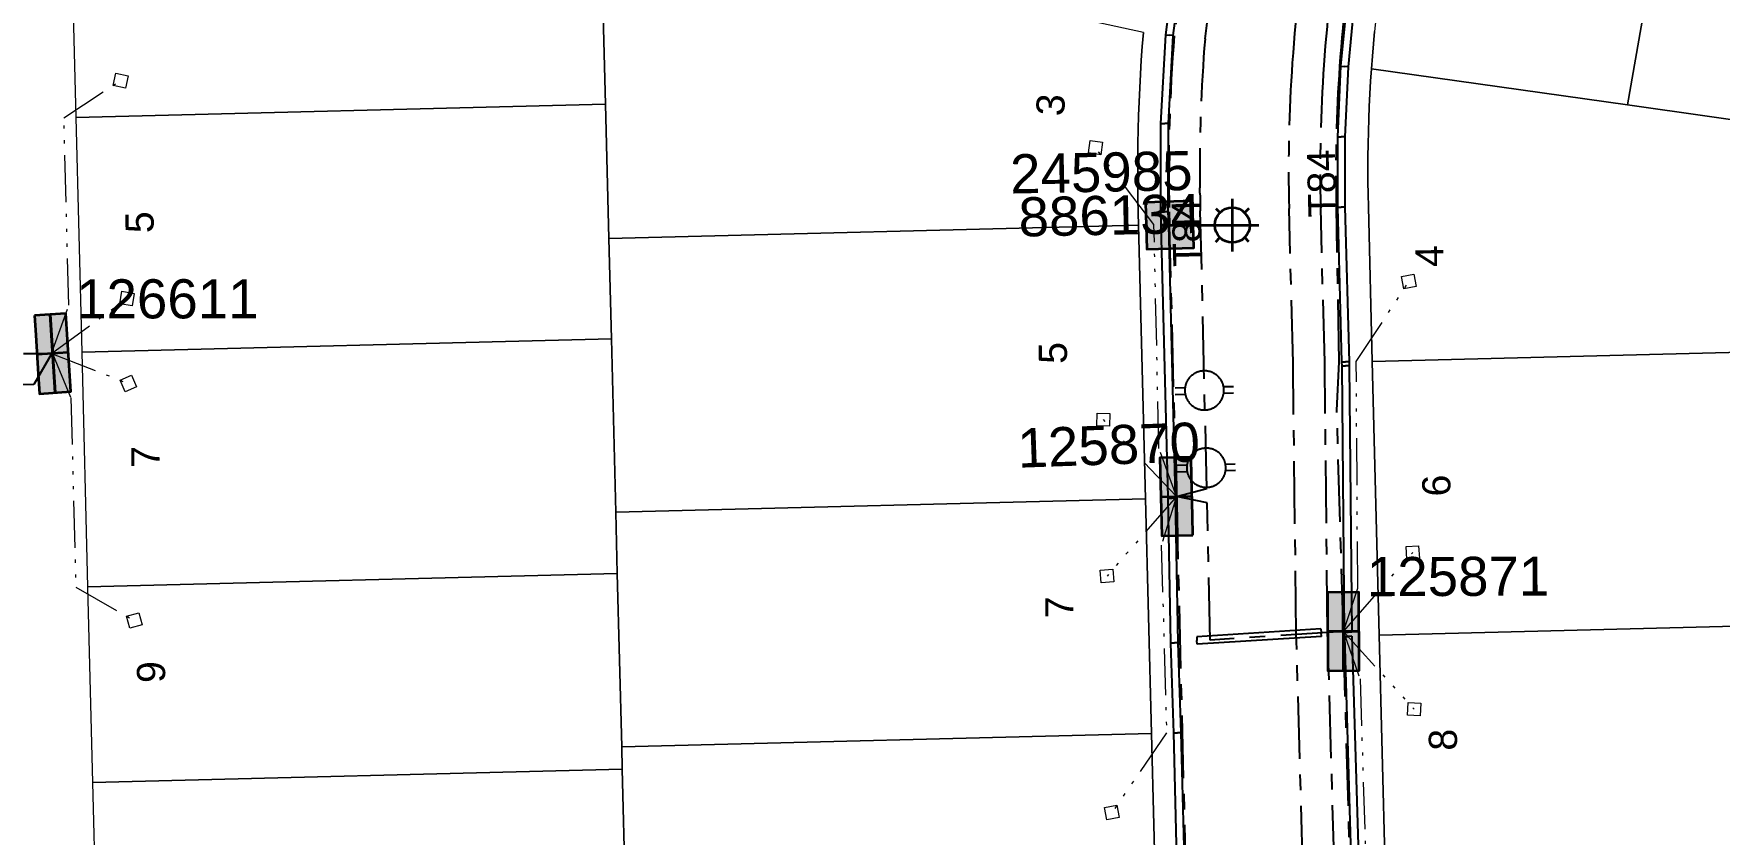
# Model space of a CAD drawing. Header units: metres. Extents: x 293418 to 294566, y 6233478 to 6234177.
# Drawn here: x 293992.7 to 294100.4, y 6233664.9 to 6233716.1 of the extents above; entities that cross this region are included whole.
import ezdxf
from ezdxf.enums import TextEntityAlignment as Align

# ---------------------------------------------------------------- set-up
doc = ezdxf.new("R2010")
doc.units = ezdxf.units.M
doc.linetypes.add('Cable Exist UG', pattern=[7, 4, -1, 1, -1])
doc.linetypes.add('PHANTOMX2', pattern=[6.6, 3, -0.75, 0.2, -0.75, 0.2, -0.75, 0.2, -0.75])
doc.layers.get('0').update_dxf_attribs({"color": 6})
for name, color, linetype, lineweight in [('_User_LV_Exist', 5, 'Continuous', 35), ('Cadastre Land Parcels_SP_EXT', 118, 'Continuous', 15), ('Cadastre Roads_SP_EXT', 218, 'Continuous', 15), ('Mains_HV_EXT', 13, 'Continuous', 25), ('Mains_LV_EXT', 163, 'Continuous', 25), ('Mains_LV_SL_EXT', 135, 'Continuous', 25), ('Services_SP_EXT', 42, 'PHANTOMX2', 20)]:
    doc.layers.add(name, color=color, linetype=linetype, lineweight=lineweight)
for name, color, linetype in [('Duct_SP_EXT', 30, 'Continuous'), ('Equip_LV_EXT', 7, 'Continuous'), ('Equip_SP_SL_EXT', 7, 'Continuous'), ('SupportsUG_SP_LV_EXT', 7, 'Continuous'), ('SupportsUG_SP_LV_SL_EXT', 7, 'Continuous')]:
    doc.layers.add(name, color=color, linetype=linetype)
doc.layers.add('Features_HIDE', color=1, linetype='Continuous', plot=False)
doc.styles.add('COLUMN_LABEL', font='arial.ttf', dxfattribs={"height": 2})
doc.styles.add('iecARIAL', font='arial.ttf', dxfattribs={"height": 2})
doc.styles.add('POLE_LABEL', font='arial.ttf', dxfattribs={"height": 2})
doc.styles.add('SL_LABEL', font='arial.ttf', dxfattribs={"height": 2})
doc.styles.get("Standard").update_dxf_attribs({"font": 'arial.ttf'})

# ---------------------------------------------------------------- blocks, each defined once
blk = doc.blocks.new('SL_LANTERN_EXT')
at = {"flags": 9}
for tag, p in [('LRATECODE', (-7.4, 0)), ('LOUTREACHVOCAB', (-7.2, 0)), ('LOUTREACH', (-7, 0)), ('LANTNUMBER', (-6.6, 0)), ('LNEW', (-6.4, 0)), ('LMASTVOCAB', (-6.2, 0)), ('LMAST', (-6, 0)), ('LLAMPVOCAB', (-5.8, 0)), ('LLAMP', (-5.6, 0)), ('LEXIST', (-5.4, 0)), ('LCHARGE3PERCENT', (-5.2, 0)), ('LCHARGE3', (-5, 0)), ('LCHARGE2PERCENT', (-4.8, 0)), ('LCHARGE2', (-4.6, 0)), ('LCHARGE1PERCENT', (-4.4, 0)), ('LCHARGE1', (-4.2, 0)), ('LCATEGORY', (-4, 0)), ('LBRACKETVOCAB', (-3.8, 0)), ('LBRACKET', (-3.6, 0)), ('LKINGHEIGHT', (-3.4, 0)), ('CREPLACE', (-3.2, 0)), ('CREMOVE', (-3, 0)), ('CNUMBER', (-2.8, 0)), ('CNEW', (-2.6, 0)), ('CEXIST', (-2.4, 0)), ('USAGE', (-2.2, 0)), ('STATE', (-2, 0)), ('OWNED_BY', (-1.8, 0)), ('ORIENTATION', (-1.6, 0)), ('OPERATING_VOLTAGE', (-1.4, 0)), ('NO_PHASES', (-1.2, 0)), ('LANTERN_TYPE', (-1, 0)), ('LANTERN_PURPOSE', (-0.8, 0)), ('CONTROL_TYPE', (-0.6, 0)), ('CONSTRUCTED_VOLTAGE', (-0.4, 0))]:
    blk.add_attdef(tag, text='', height=0.001, rotation=270, dxfattribs=at).set_placement(p, align=Align.MIDDLE_LEFT)
at = {"style": 'SL_LABEL', "flags": 9}
blk.add_attdef('STREET_CODE', text='', height=0.001, rotation=270, dxfattribs=at).set_placement((0, 0), align=Align.MIDDLE_LEFT)
at = {"flags": 1}
blk.add_attdef('Z', (0, 0), '', height=0.001, rotation=270, dxfattribs=at)
at = {"width": 0.9}
blk.add_attdef('LNUMBER', text='', height=1, dxfattribs=at).set_placement((7, -1), align=Align.MIDDLE_LEFT)
at = {"flags": 9}
for tag, p in [('LREMOVE', (0, -7.6)), ('LREPLACE', (0, -7.8)), ('LTYPE', (0, -8)), ('LTYPEVOCAB', (0, -8.2)), ('LEGEND', (0, -8.4)), ('SUBURB', (0, -8.6)), ('STREETNAME', (0, -8.8)), ('LOCATION', (0, -9)), ('NOTES', (0, -9.2)), ('MAINTAINED_BY', (0, -9.86))]:
    blk.add_attdef(tag, text='', height=0.001, dxfattribs=at).set_placement(p, align=Align.MIDDLE_LEFT)
blk.add_attdef('OPERATED_BY', (0, -9.61), '', height=0.001, dxfattribs=at)
at = {"layer": 'Features_HIDE', "width": 0.9}
blk.add_attdef('ASSET_NUM', text='', height=1, dxfattribs=at).set_placement((7, 1), align=Align.MIDDLE_LEFT)
blk.add_wipeout([(5.69, 0), (5.06, -1.06), (4, -1.69), (2.94, -1.06), (2.31, 0), (2.94, 1.06), (4, 1.69), (5.06, 1.06)])
for p, q in [((4, 1.69), (4, 0)), ((0, 0), (4, 0)), ((2.94, 1.06), (3.2, 0.8)), ((5.06, 1.06), (4.8, 0.8)), ((2.94, -1.06), (3.2, -0.8)), ((4, 0), (5.69, 0)), ((4, 0), (4, -1.69)), ((5.06, -1.06), (4.8, -0.8))]:
    blk.add_line(p, q)
blk.add_circle((4, 0), 1.12)
blk = doc.blocks.new('CCP_EXT')
at = {"flags": 9}
for tag, p in [('STATE', (0, -1.8)), ('LEGEND', (0, -1.4)), ('LIFE_SUPPORT', (0, -1.6)), ('NOTES', (0, -2))]:
    blk.add_attdef(tag, text='', height=0.2, dxfattribs=at).set_placement(p, align=Align.MIDDLE_LEFT)
blk.add_wipeout([(0, 0.57), (0.57, 0), (0, -0.57), (-0.57, 0)])
blk.add_lwpolyline([(-0.57, 0), (0, 0.57), (0.57, 0), (0, -0.57), (-0.57, 0)])
at = {"flags": 1}
blk.add_attdef('Z', (0, 0), '', height=0.2, dxfattribs=at)
at = {"flags": 9}
for tag, p in [('CCP_TYPE', (0, 0)), ('CONSTRUCTED_VOLTAGE', (0, -0.2)), ('OPERATING_VOLTAGE', (0, -0.6)), ('ORIENTATION', (0, -0.8)), ('OWNED_BY', (0, -1)), ('NO_PHASES', (0, -0.4)), ('USAGE', (0, -1.2))]:
    blk.add_attdef(tag, text='', height=0.2, dxfattribs=at).set_placement(p, align=Align.MIDDLE_LEFT)
blk = doc.blocks.new('LV_UG_LINKS_OPEN_EXT')
at = {"layer": 'Equip_LV_EXT'}
for tag, height, flags, p in [('NO_PHASES', 0.167, 9, (3.17, -2)), ('OPERATING_VOLTAGE', 0.2, 9, (3, -2.6)), ('ORIENTATION', 0.2, 9, (3, -2.8)), ('STATE', 0.2, 9, (3, -3)), ('SWITCH_TYPE', 0.2, 9, (3, -3.2)), ('OWNED_BY', 0.2, 9, (3, -3.8)), ('OPERATED_BY', 0.2, 9, (3, -4)), ('USAGE', 0.2, 9, (3, -3.4)), ('NOTES', 0.2, 9, (3, -3.6)), ('MAINTAINED_BY', 0.2, 9, (3, -4.2)), ('NUMBER_OF_PHASES', 0.2, 9, (3, -4.4)), ('TYPE', 0.2, 9, (3, -4.6)), ('Z', 0.2, 1, (3, -4.8))]:
    blk.add_attdef(tag, text='', height=height, dxfattribs=dict(at, flags=flags)).set_placement(p, align=Align.MIDDLE_LEFT)
blk.add_wipeout([(4, 1.25), (3.97, 1.25), (3.94, 1.25), (3.91, 1.25), (3.88, 1.24), (3.85, 1.24), (3.82, 1.24), (3.79, 1.23), (3.76, 1.23), (3.73, 1.22), (3.7, 1.21), (3.67, 1.2), (3.64, 1.2), (3.61, 1.19), (3.58, 1.18), (3.55, 1.17), (3.52, 1.15), (3.49, 1.14), (3.47, 1.13), (3.44, 1.12), (3.41, 1.1), (3.38, 1.09), (3.36, 1.07), (3.33, 1.06), (3.31, 1.04), (3.28, 1.02), (3.26, 1), (3.23, 0.99), (3.21, 0.97), (3.18, 0.95), (3.16, 0.93), (3.14, 0.91), (3.12, 0.88), (3.09, 0.86), (3.07, 0.84), (3.05, 0.82), (3.03, 0.79), (3.01, 0.77), (3, 0.74), (2.98, 0.72), (2.96, 0.69), (2.94, 0.67), (2.93, 0.64), (2.91, 0.62), (2.9, 0.59), (2.88, 0.56), (2.87, 0.53), (2.86, 0.51), (2.85, 0.48), (2.83, 0.45), (2.82, 0.42), (2.81, 0.39), (2.8, 0.36), (2.8, 0.33), (2.79, 0.3), (2.78, 0.27), (2.77, 0.24), (2.77, 0.21), (2.76, 0.18), (2.76, 0.15), (2.76, 0.12), (2.75, 0.09), (2.75, 0.06), (2.75, 0.03), (2.75, 0), (2.75, -0.03), (2.75, -0.06), (2.75, -0.09), (2.76, -0.12), (2.76, -0.15), (2.76, -0.18), (2.77, -0.21), (2.77, -0.24), (2.78, -0.27), (2.79, -0.3), (2.8, -0.33), (2.8, -0.36), (2.81, -0.39), (2.82, -0.42), (2.83, -0.45), (2.85, -0.48), (2.86, -0.51), (2.87, -0.53), (2.88, -0.56), (2.9, -0.59), (2.91, -0.62), (2.93, -0.64), (2.94, -0.67), (2.96, -0.69), (2.98, -0.72), (3, -0.74), (3.01, -0.77), (3.03, -0.79), (3.05, -0.82), (3.07, -0.84), (3.09, -0.86), (3.12, -0.88), (3.14, -0.91), (3.16, -0.93), (3.18, -0.95), (3.21, -0.97), (3.23, -0.99), (3.26, -1), (3.28, -1.02), (3.31, -1.04), (3.33, -1.06), (3.36, -1.07), (3.38, -1.09), (3.41, -1.1), (3.44, -1.12), (3.47, -1.13), (3.49, -1.14), (3.52, -1.15), (3.55, -1.17), (3.58, -1.18), (3.61, -1.19), (3.64, -1.2), (3.67, -1.2), (3.7, -1.21), (3.73, -1.22), (3.76, -1.23), (3.79, -1.23), (3.82, -1.24), (3.85, -1.24), (3.88, -1.24), (3.91, -1.25), (3.94, -1.25), (3.97, -1.25), (4, -1.25), (4.03, -1.25), (4.06, -1.25), (4.09, -1.25), (4.12, -1.24), (4.15, -1.24), (4.18, -1.24), (4.21, -1.23), (4.24, -1.23), (4.27, -1.22), (4.3, -1.21), (4.33, -1.2), (4.36, -1.2), (4.39, -1.19), (4.42, -1.18), (4.45, -1.17), (4.48, -1.15), (4.51, -1.14), (4.53, -1.13), (4.56, -1.12), (4.59, -1.1), (4.62, -1.09), (4.64, -1.07), (4.67, -1.06), (4.69, -1.04), (4.72, -1.02), (4.74, -1), (4.77, -0.99), (4.79, -0.97), (4.82, -0.95), (4.84, -0.93), (4.86, -0.91), (4.88, -0.88), (4.91, -0.86), (4.93, -0.84), (4.95, -0.82), (4.97, -0.79), (4.99, -0.77), (5, -0.74), (5.02, -0.72), (5.04, -0.69), (5.06, -0.67), (5.07, -0.64), (5.09, -0.62), (5.1, -0.59), (5.12, -0.56), (5.13, -0.53), (5.14, -0.51), (5.15, -0.48), (5.17, -0.45), (5.18, -0.42), (5.19, -0.39), (5.2, -0.36), (5.2, -0.33), (5.21, -0.3), (5.22, -0.27), (5.23, -0.24), (5.23, -0.21), (5.24, -0.18), (5.24, -0.15), (5.24, -0.12), (5.25, -0.09), (5.25, -0.06), (5.25, -0.03), (5.25, 0), (5.25, 0.03), (5.25, 0.06), (5.25, 0.09), (5.24, 0.12), (5.24, 0.15), (5.24, 0.18), (5.23, 0.21), (5.23, 0.24), (5.22, 0.27), (5.21, 0.3), (5.2, 0.33), (5.2, 0.36), (5.19, 0.39), (5.18, 0.42), (5.17, 0.45), (5.15, 0.48), (5.14, 0.51), (5.13, 0.53), (5.12, 0.56), (5.1, 0.59), (5.09, 0.62), (5.07, 0.64), (5.06, 0.67), (5.04, 0.69), (5.02, 0.72), (5, 0.74), (4.99, 0.77), (4.97, 0.79), (4.95, 0.82), (4.93, 0.84), (4.91, 0.86), (4.88, 0.88), (4.86, 0.91), (4.84, 0.93), (4.82, 0.95), (4.79, 0.97), (4.77, 0.99), (4.74, 1), (4.72, 1.02), (4.69, 1.04), (4.67, 1.06), (4.64, 1.07), (4.62, 1.09), (4.59, 1.1), (4.56, 1.12), (4.53, 1.13), (4.51, 1.14), (4.48, 1.15), (4.45, 1.17), (4.42, 1.18), (4.39, 1.19), (4.36, 1.2), (4.33, 1.2), (4.3, 1.21), (4.27, 1.22), (4.24, 1.23), (4.21, 1.23), (4.18, 1.24), (4.15, 1.24), (4.12, 1.24), (4.09, 1.25), (4.06, 1.25), (4.03, 1.25)]).dxf.layer = 'Equip_LV_EXT'
for p, q in [((3.79, 1.86), (3.79, 1.23)), ((4.21, 1.86), (4.21, 1.23)), ((3.79, -1.23), (3.79, -1.86)), ((4.21, -1.23), (4.21, -1.86))]:
    blk.add_line(p, q, dxfattribs=at)
at = {"layer": 'Equip_LV_EXT', "flags": 128}
blk.add_lwpolyline([(4, 1.25), (3.97, 1.25), (3.94, 1.25), (3.91, 1.25), (3.88, 1.24), (3.85, 1.24), (3.82, 1.24), (3.79, 1.23), (3.76, 1.23), (3.73, 1.22), (3.7, 1.21), (3.67, 1.2), (3.64, 1.2), (3.61, 1.19), (3.58, 1.18), (3.55, 1.17), (3.52, 1.15), (3.49, 1.14), (3.47, 1.13), (3.44, 1.12), (3.41, 1.1), (3.38, 1.09), (3.36, 1.07), (3.33, 1.06), (3.31, 1.04), (3.28, 1.02), (3.26, 1), (3.23, 0.99), (3.21, 0.97), (3.18, 0.95), (3.16, 0.93), (3.14, 0.91), (3.12, 0.88), (3.09, 0.86), (3.07, 0.84), (3.05, 0.82), (3.03, 0.79), (3.01, 0.77), (3, 0.74), (2.98, 0.72), (2.96, 0.69), (2.94, 0.67), (2.93, 0.64), (2.91, 0.62), (2.9, 0.59), (2.88, 0.56), (2.87, 0.53), (2.86, 0.51), (2.85, 0.48), (2.83, 0.45), (2.82, 0.42), (2.81, 0.39), (2.8, 0.36), (2.8, 0.33), (2.79, 0.3), (2.78, 0.27), (2.77, 0.24), (2.77, 0.21), (2.76, 0.18), (2.76, 0.15), (2.76, 0.12), (2.75, 0.09), (2.75, 0.06), (2.75, 0.03), (2.75, 0), (2.75, -0.03), (2.75, -0.06), (2.75, -0.09), (2.76, -0.12), (2.76, -0.15), (2.76, -0.18), (2.77, -0.21), (2.77, -0.24), (2.78, -0.27), (2.79, -0.3), (2.8, -0.33), (2.8, -0.36), (2.81, -0.39), (2.82, -0.42), (2.83, -0.45), (2.85, -0.48), (2.86, -0.51), (2.87, -0.53), (2.88, -0.56), (2.9, -0.59), (2.91, -0.62), (2.93, -0.64), (2.94, -0.67), (2.96, -0.69), (2.98, -0.72), (3, -0.74), (3.01, -0.77), (3.03, -0.79), (3.05, -0.82), (3.07, -0.84), (3.09, -0.86), (3.12, -0.88), (3.14, -0.91), (3.16, -0.93), (3.18, -0.95), (3.21, -0.97), (3.23, -0.99), (3.26, -1), (3.28, -1.02), (3.31, -1.04), (3.33, -1.06), (3.36, -1.07), (3.38, -1.09), (3.41, -1.1), (3.44, -1.12), (3.47, -1.13), (3.49, -1.14), (3.52, -1.15), (3.55, -1.17), (3.58, -1.18), (3.61, -1.19), (3.64, -1.2), (3.67, -1.2), (3.7, -1.21), (3.73, -1.22), (3.76, -1.23), (3.79, -1.23), (3.82, -1.24), (3.85, -1.24), (3.88, -1.24), (3.91, -1.25), (3.94, -1.25), (3.97, -1.25), (4, -1.25), (4.03, -1.25), (4.06, -1.25), (4.09, -1.25), (4.12, -1.24), (4.15, -1.24), (4.18, -1.24), (4.21, -1.23), (4.24, -1.23), (4.27, -1.22), (4.3, -1.21), (4.33, -1.2), (4.36, -1.2), (4.39, -1.19), (4.42, -1.18), (4.45, -1.17), (4.48, -1.15), (4.51, -1.14), (4.53, -1.13), (4.56, -1.12), (4.59, -1.1), (4.62, -1.09), (4.64, -1.07), (4.67, -1.06), (4.69, -1.04), (4.72, -1.02), (4.74, -1), (4.77, -0.99), (4.79, -0.97), (4.82, -0.95), (4.84, -0.93), (4.86, -0.91), (4.88, -0.88), (4.91, -0.86), (4.93, -0.84), (4.95, -0.82), (4.97, -0.79), (4.99, -0.77), (5, -0.74), (5.02, -0.72), (5.04, -0.69), (5.06, -0.67), (5.07, -0.64), (5.09, -0.62), (5.1, -0.59), (5.12, -0.56), (5.13, -0.53), (5.14, -0.51), (5.15, -0.48), (5.17, -0.45), (5.18, -0.42), (5.19, -0.39), (5.2, -0.36), (5.2, -0.33), (5.21, -0.3), (5.22, -0.27), (5.23, -0.24), (5.23, -0.21), (5.24, -0.18), (5.24, -0.15), (5.24, -0.12), (5.25, -0.09), (5.25, -0.06), (5.25, -0.03), (5.25, 0), (5.25, 0.03), (5.25, 0.06), (5.25, 0.09), (5.24, 0.12), (5.24, 0.15), (5.24, 0.18), (5.23, 0.21), (5.23, 0.24), (5.22, 0.27), (5.21, 0.3), (5.2, 0.33), (5.2, 0.36), (5.19, 0.39), (5.18, 0.42), (5.17, 0.45), (5.15, 0.48), (5.14, 0.51), (5.13, 0.53), (5.12, 0.56), (5.1, 0.59), (5.09, 0.62), (5.07, 0.64), (5.06, 0.67), (5.04, 0.69), (5.02, 0.72), (5, 0.74), (4.99, 0.77), (4.97, 0.79), (4.95, 0.82), (4.93, 0.84), (4.91, 0.86), (4.88, 0.88), (4.86, 0.91), (4.84, 0.93), (4.82, 0.95), (4.79, 0.97), (4.77, 0.99), (4.74, 1), (4.72, 1.02), (4.69, 1.04), (4.67, 1.06), (4.64, 1.07), (4.62, 1.09), (4.59, 1.1), (4.56, 1.12), (4.53, 1.13), (4.51, 1.14), (4.48, 1.15), (4.45, 1.17), (4.42, 1.18), (4.39, 1.19), (4.36, 1.2), (4.33, 1.2), (4.3, 1.21), (4.27, 1.22), (4.24, 1.23), (4.21, 1.23), (4.18, 1.24), (4.15, 1.24), (4.12, 1.24), (4.09, 1.25), (4.06, 1.25), (4.03, 1.25)], close=True, dxfattribs=at)
at = {"layer": 'Equip_LV_EXT', "flags": 9}
for tag, p in [('ACTUAL_STATUS', (3.17, -1.67)), ('CONSTRUCTED_VOLTAGE', (3.17, -1.83))]:
    blk.add_attdef(tag, text='', height=0.167, dxfattribs=at).set_placement(p, align=Align.MIDDLE_LEFT)
blk = doc.blocks.new('PILLAR_EXT')
blk.add_hatch(color=256).paths.add_polyline_path([(-2.5, 1), (-2.5, -1), (2.5, -1), (2.5, 1)])
for p, q in [((-2.5, 0), (2.5, 0)), ((0, 1), (0, -1))]:
    blk.add_line(p, q)
at = {"ltscale": 10}
blk.add_line((2.5, 0), (-2.5, 0), dxfattribs=at)
blk.add_lwpolyline([(-2.5, -1), (-1.25, -1), (1.25, -1), (2.5, -1), (2.5, 1), (-2.5, 1)], close=True)
at = {"width": 0.9, "flags": 8}
blk.add_attdef('ASSET_NUM', text='', height=2, rotation=90, dxfattribs=at).set_placement((-2, 4), align=Align.MIDDLE_LEFT)
for tag, p, flags in [('OWNED_BY', (0, -0.2), 9), ('STATE', (0, -0.4), 9), ('SUPPORT_TYPE', (0, -0.6), 9), ('USAGE', (0, -0.8), 9), ('LEGEND', (0, -1), 9), ('LOCATION', (0, -1.2), 9), ('STREETNAME', (0, -1.8), 9), ('SUBURB', (0, -2), 1), ('NOTES', (0, -1.4), 9), ('PARENT', (0, -1.6), 9)]:
    blk.add_attdef(tag, p, '', height=0.2, dxfattribs=dict(flags=flags))
blk = doc.blocks.new('COLUMN_EXT')
blk.add_hatch(color=256).paths.add_polyline_path([(1.5, -1.5), (1.5, 1.5), (-1.5, 1.5), (-1.5, -1.5)])
blk.add_lwpolyline([(1.5, 1.5), (-1.5, 1.5), (-1.5, -1.5), (1.5, -1.5)], close=True)
at = {"flags": 1}
blk.add_attdef('Z', (-1.81, 2.35), '', height=0.2, rotation=180, dxfattribs=at)
at = {"flags": 9}
for tag, p in [('STREETNAME', (-1.81, 1.6)), ('LOCATION', (-1.81, 1.4)), ('SUBURB', (-1.81, 1.8)), ('LEGEND', (-1.81, 1.2)), ('USAGE', (-1.81, 1)), ('NOTES', (-1.81, 2)), ('COLUMN_TYPE', (-1.81, 0.4)), ('OWNED_BY', (-1.81, 0.6)), ('STATE', (-1.81, 0.8))]:
    blk.add_attdef(tag, text='', height=0.2, rotation=180, dxfattribs=at).set_placement(p, align=Align.MIDDLE_LEFT)
for tag, style, p in [('STRUCTURE_PLANT_NUMBER', 'POLE_LABEL', (-1.81, -0.03)), ('STREET_CODE', 'COLUMN_LABEL', (-1.81, 0.2))]:
    blk.add_attdef(tag, text='', height=0.2, rotation=180, dxfattribs=dict(at, style=style)).set_placement(p, align=Align.MIDDLE_LEFT)
at = {"style": 'COLUMN_LABEL', "width": 0.9, "flags": 8}
blk.add_attdef('ASSET_NUM', text='', height=2, rotation=270, dxfattribs=at).set_placement((2, -4), align=Align.MIDDLE_LEFT)

msp = doc.modelspace()

# ---------------------------------------------------------------- linework, layer by layer
at = {"layer": 'Cadastre Land Parcels_SP_EXT', "linetype": 'Continuous'}
for points in [[(294100.183, 6233744.021), (294098.363, 6233744.255), (294096.544, 6233744.494), (294094.725, 6233744.741), (294092.907, 6233744.994), (294091.091, 6233745.253), (294089.275, 6233745.518), (294082.31, 6233740.523), (294079.309, 6233723.34), (294079.174, 6233722.553), (294079.047, 6233721.766), (294078.927, 6233720.977), (294078.813, 6233720.187), (294078.706, 6233719.396), (294078.606, 6233718.605), (294078.513, 6233717.812), (294078.426, 6233717.019), (294078.346, 6233716.225), (294078.273, 6233715.431), (294078.208, 6233714.636), (294078.148, 6233713.839), (294094.502, 6233711.521), (294100.183, 6233744.021)], [(294112.169, 6233742.649), (294110.17, 6233742.858), (294108.17, 6233743.075), (294106.172, 6233743.3), (294104.175, 6233743.532), (294102.178, 6233743.773), (294100.183, 6233744.021), (294094.502, 6233711.521), (294109.925, 6233709.335), (294112.169, 6233742.649)], [(294029.224, 6233711.569), (294028.917, 6233723.71), (294022.461, 6233725.118), (294010.247, 6233727.781), (293995.453, 6233731.007), (293995.387, 6233730.218), (293995.329, 6233729.427), (293995.278, 6233728.636), (293995.233, 6233727.844), (293995.196, 6233727.052), (293995.165, 6233726.26), (293995.141, 6233725.468), (293995.123, 6233724.675), (293995.112, 6233723.883), (293995.109, 6233723.09), (293995.112, 6233722.297), (293995.122, 6233721.504), (293995.138, 6233720.711), (293995.391, 6233710.712), (294029.224, 6233711.569)], [(294063.275, 6233703.841), (294063.254, 6233704.638), (294063.236, 6233705.523), (294063.224, 6233706.41), (294063.219, 6233707.297), (294063.222, 6233708.183), (294063.233, 6233709.069), (294063.251, 6233709.955), (294063.276, 6233710.842), (294063.308, 6233711.727), (294063.348, 6233712.613), (294063.395, 6233713.498), (294063.449, 6233714.383), (294063.51, 6233715.267), (294063.58, 6233716.151), (294046.891, 6233719.79), (294034.677, 6233722.454), (294028.917, 6233723.71), (294029.224, 6233711.569), (294029.441, 6233702.986), (294063.275, 6233703.841)], [(294110.264, 6233695.948), (294109.925, 6233709.335), (294094.502, 6233711.521), (294078.148, 6233713.839), (294078.095, 6233713.038), (294078.05, 6233712.236), (294078.011, 6233711.433), (294077.979, 6233710.631), (294077.954, 6233709.829), (294077.936, 6233709.026), (294077.925, 6233708.223), (294077.921, 6233707.419), (294077.924, 6233706.616), (294077.934, 6233705.813), (294077.95, 6233705.009), (294078.201, 6233695.136), (294110.264, 6233695.948)], [(294029.603, 6233696.572), (294029.441, 6233702.986), (294029.224, 6233711.569), (293995.391, 6233710.712), (293995.771, 6233695.716), (294029.603, 6233696.572)], [(294063.717, 6233686.345), (294063.275, 6233703.841), (294029.441, 6233702.986), (294029.603, 6233696.572), (294029.884, 6233685.489), (294063.717, 6233686.345)], [(294029.983, 6233681.575), (294029.884, 6233685.489), (294029.603, 6233696.572), (293995.771, 6233695.716), (293996.15, 6233680.72), (294029.983, 6233681.575)], [(294110.706, 6233678.451), (294110.621, 6233681.84), (294110.304, 6233694.337), (294110.264, 6233695.948), (294078.201, 6233695.136), (294078.643, 6233677.639), (294110.706, 6233678.451)], [(294064.096, 6233671.348), (294063.717, 6233686.345), (294029.884, 6233685.489), (294029.983, 6233681.575), (294030.263, 6233670.492), (294064.096, 6233671.348)], [(294030.299, 6233669.077), (294030.263, 6233670.492), (294029.983, 6233681.575), (293996.15, 6233680.72), (293996.466, 6233668.222), (294030.299, 6233669.077)], [(294111.085, 6233663.454), (294111, 6233666.843), (294110.706, 6233678.451), (294078.643, 6233677.639), (294079.022, 6233662.642), (294111.085, 6233663.454)], [(294064.539, 6233653.851), (294064.096, 6233671.348), (294030.263, 6233670.492), (294030.299, 6233669.077), (294030.678, 6233654.081), (294030.705, 6233652.997), (294064.539, 6233653.851)], [(294030.678, 6233654.081), (294030.299, 6233669.077), (293996.466, 6233668.222), (293996.845, 6233653.225), (294030.678, 6233654.081)]]:
    msp.add_lwpolyline(points, close=True, dxfattribs=at)
at = {"layer": 'Cadastre Roads_SP_EXT', "linetype": 'Continuous'}
for points in [[(294063.58, 6233716.151), (294063.51, 6233715.267), (294063.449, 6233714.383), (294063.395, 6233713.498), (294063.348, 6233712.613), (294063.308, 6233711.727), (294063.276, 6233710.842), (294063.251, 6233709.955), (294063.233, 6233709.069), (294063.222, 6233708.183), (294063.219, 6233707.297), (294063.224, 6233706.41), (294063.236, 6233705.523), (294063.254, 6233704.638), (294063.275, 6233703.841), (294063.717, 6233686.345), (294064.096, 6233671.348), (294064.539, 6233653.851)], [(294079.022, 6233662.642), (294078.643, 6233677.639), (294078.201, 6233695.136), (294077.95, 6233705.01), (294077.934, 6233705.813), (294077.923, 6233706.616), (294077.921, 6233707.419), (294077.925, 6233708.223), (294077.936, 6233709.026), (294077.954, 6233709.829), (294077.979, 6233710.631), (294078.011, 6233711.433), (294078.05, 6233712.236), (294078.095, 6233713.038), (294078.148, 6233713.839), (294078.208, 6233714.636), (294078.273, 6233715.431), (294078.346, 6233716.225)]]:
    msp.add_lwpolyline(points, dxfattribs=at)
at = {"layer": 'Duct_SP_EXT'}
for p, q in [((294065.013, 6233716.005), (294065.876, 6233722.713)), ((294065.492, 6233715.961), (294066.351, 6233722.645)), ((294076.647, 6233718.86), (294076.179, 6233713.999)), ((294077.124, 6233718.801), (294076.657, 6233713.953)), ((294064.702, 6233710.348), (294065.013, 6233715.996)), ((294065.013, 6233715.996), (294065.013, 6233716.005)), ((294065.013, 6233716.005), (294065.253, 6233715.983)), ((294065.013, 6233715.996), (294065.253, 6233715.983)), ((294065.182, 6233710.335), (294065.492, 6233715.97)), ((294065.492, 6233715.97), (294065.253, 6233715.983)), ((294065.492, 6233715.961), (294065.253, 6233715.983)), ((294065.492, 6233715.97), (294065.492, 6233715.961)), ((294076.179, 6233713.993), (294075.97, 6233709.489)), ((294076.179, 6233713.999), (294076.179, 6233713.993)), ((294076.179, 6233713.999), (294076.418, 6233713.976)), ((294076.179, 6233713.993), (294076.418, 6233713.976)), ((294076.657, 6233713.953), (294076.418, 6233713.976)), ((294076.658, 6233713.959), (294076.418, 6233713.976)), ((294076.658, 6233713.959), (294076.45, 6233709.479)), ((294076.657, 6233713.953), (294076.658, 6233713.959)), ((294064.693, 6233704.687), (294064.702, 6233710.348)), ((294064.702, 6233710.348), (294064.942, 6233710.342)), ((294065.182, 6233710.335), (294064.942, 6233710.342)), ((294065.173, 6233704.695), (294065.182, 6233710.335)), ((294075.97, 6233709.489), (294075.976, 6233704.987)), ((294075.97, 6233709.489), (294076.21, 6233709.484)), ((294076.45, 6233709.479), (294076.21, 6233709.484)), ((294076.45, 6233709.479), (294076.456, 6233704.987)), ((294075.976, 6233704.987), (294075.976, 6233704.984)), ((294075.976, 6233704.987), (294076.216, 6233704.987)), ((294075.976, 6233704.984), (294076.216, 6233704.987)), ((294075.976, 6233704.984), (294076.24, 6233695.098)), ((294076.456, 6233704.99), (294076.216, 6233704.987)), ((294076.456, 6233704.987), (294076.216, 6233704.987)), ((294076.456, 6233704.987), (294076.456, 6233704.99)), ((294076.456, 6233704.99), (294076.72, 6233695.111)), ((294064.693, 6233704.683), (294064.933, 6233704.691)), ((294064.693, 6233704.687), (294064.933, 6233704.691)), ((294064.693, 6233704.683), (294064.693, 6233704.687)), ((294064.719, 6233703.885), (294064.693, 6233704.683)), ((294064.719, 6233703.885), (294064.959, 6233703.893)), ((294064.721, 6233703.82), (294064.719, 6233703.885)), ((294064.721, 6233703.82), (294064.961, 6233703.827)), ((294064.721, 6233703.821), (294064.961, 6233703.827)), ((294065.173, 6233704.699), (294064.933, 6233704.691)), ((294065.173, 6233704.695), (294064.933, 6233704.691)), ((294065.199, 6233703.9), (294064.959, 6233703.893)), ((294065.201, 6233703.835), (294064.961, 6233703.827)), ((294065.201, 6233703.833), (294064.961, 6233703.827)), ((294065.199, 6233703.9), (294065.173, 6233704.699)), ((294065.173, 6233704.699), (294065.173, 6233704.695)), ((294065.201, 6233703.835), (294065.199, 6233703.9)), ((294076.24, 6233695.098), (294076.48, 6233695.105)), ((294076.24, 6233695.098), (294076.247, 6233694.837)), ((294076.72, 6233695.111), (294076.48, 6233695.105)), ((294076.72, 6233695.111), (294076.727, 6233694.85)), ((294076.247, 6233694.837), (294076.487, 6233694.843)), ((294076.247, 6233694.841), (294076.487, 6233694.843)), ((294076.247, 6233694.841), (294076.414, 6233677.829)), ((294076.727, 6233694.85), (294076.487, 6233694.843)), ((294076.727, 6233694.846), (294076.487, 6233694.843)), ((294076.727, 6233694.846), (294076.894, 6233677.834)), ((294065.155, 6233686.467), (294065.395, 6233686.469)), ((294065.155, 6233686.463), (294065.395, 6233686.469)), ((294065.156, 6233686.395), (294065.155, 6233686.467)), ((294065.635, 6233686.475), (294065.395, 6233686.469)), ((294065.635, 6233686.471), (294065.395, 6233686.469)), ((294065.636, 6233686.402), (294065.396, 6233686.399)), ((294065.636, 6233686.402), (294065.635, 6233686.471)), ((294065.811, 6233677.15), (294065.636, 6233686.402)), ((294065.156, 6233686.395), (294065.396, 6233686.399)), ((294065.331, 6233677.141), (294065.156, 6233686.395)), ((294074.919, 6233678.043), (294066.988, 6233677.537)), ((294074.919, 6233678.043), (294074.934, 6233677.803)), ((294074.949, 6233677.564), (294074.934, 6233677.803)), ((294076.414, 6233677.829), (294076.654, 6233677.831)), ((294076.894, 6233677.834), (294076.654, 6233677.831)), ((294065.331, 6233677.141), (294065.571, 6233677.146)), ((294065.331, 6233677.138), (294065.571, 6233677.146)), ((294065.516, 6233671.386), (294065.331, 6233677.138)), ((294065.811, 6233677.154), (294065.571, 6233677.146)), ((294065.811, 6233677.15), (294065.571, 6233677.146)), ((294065.996, 6233671.402), (294065.811, 6233677.154)), ((294066.988, 6233677.537), (294067.004, 6233677.297)), ((294067.019, 6233677.058), (294067.004, 6233677.297)), ((294074.949, 6233677.564), (294067.019, 6233677.058)), ((294076.42, 6233677.556), (294076.66, 6233677.563)), ((294076.42, 6233677.556), (294076.853, 6233662.803)), ((294076.9, 6233677.57), (294076.66, 6233677.563)), ((294076.9, 6233677.57), (294077.333, 6233662.817)), ((294065.516, 6233671.388), (294065.756, 6233671.394)), ((294065.516, 6233671.386), (294065.756, 6233671.394)), ((294065.969, 6233653.902), (294065.516, 6233671.388)), ((294065.996, 6233671.402), (294065.756, 6233671.394)), ((294065.996, 6233671.4), (294065.756, 6233671.394)), ((294066.448, 6233653.914), (294065.996, 6233671.4))]:
    msp.add_line(p, q, dxfattribs=at)
at = {"layer": 'Mains_LV_EXT', "linetype": 'Cable Exist UG'}
for points in [[(293982.534, 6233707.939), (293984.781, 6233706.58), (293984.781, 6233706.58), (293985.064, 6233695.56), (293993.849, 6233695.649)], [(293993.878, 6233695.686), (293992.722, 6233693.649), (293992.722, 6233693.649), (293985.087, 6233693.562), (293983.117, 6233693.43), (293983.117, 6233693.43), (293983.449, 6233680.493), (293983.767, 6233667.995)], [(294076.354, 6233677.876), (294067.857, 6233677.317), (294067.857, 6233677.317), (294067.655, 6233686.105), (294065.688, 6233686.501)], [(294065.688, 6233686.501), (294066.296, 6233661.737), (294066.296, 6233661.737), (294066.45, 6233655.483), (294068.438, 6233655.54), (294068.438, 6233655.54), (294068.481, 6233653.979), (294068.861, 6233638.98), (294069.175, 6233626.837), (294067.095, 6233626.358)], [(294078.089, 6233617.742), (294076.354, 6233677.876)]]:
    msp.add_lwpolyline(points, dxfattribs=at)
at = {"layer": 'Mains_LV_SL_EXT', "linetype": 'Cable Exist UG'}
msp.add_lwpolyline([(294069.768, 6233742.628), (294068.902, 6233737.642), (294068.902, 6233737.642), (294067.546, 6233729.841), (294066.414, 6233722.635), (294065.554, 6233715.951), (294065.554, 6233715.951, 0.0266933), (294065.234, 6233704.699), (294065.234, 6233704.699), (294065.257, 6233703.901)], format="xyb", dxfattribs=at)

# ---------------------------------------------------------------- block references
at = {"layer": 'Equip_LV_EXT', "rotation": 91.39359687594457}
for p in [(294067.573, 6233689.283), (294067.696, 6233684.339)]:
    msp.add_blockref('LV_UG_LINKS_OPEN_EXT', p, dxfattribs=at)

# ---------------------------------------------------------------- texts
at = {"layer": 'Features_HIDE'}
for s, rotation, p in [('3', 86.15182, (294058.503, 6233710.773)), ('5', 90.25578, (294000.372, 6233703.331)), ('4', 90.51156, (294082.751, 6233701.169)), ('5', 90.25693, (294058.705, 6233694.978)), ('7', 90.25578, (294000.75, 6233688.335)), ('6', 90.51156, (294083.198, 6233686.507)), ('7', 90.25693, (294059.117, 6233678.731)), ('9', 90.25465, (294001.104, 6233674.585)), ('8', 90.25693, (294083.614, 6233670.259))]:
    msp.add_text(s, height=1.8, rotation=rotation, dxfattribs=at).set_placement(p)
at = {"layer": 'Mains_LV_EXT'}
for rotation, p in [(91.44905, (294075.923, 6233704.364)), (91.44914, (294067.294, 6233701.208))]:
    msp.add_text('T84', height=1.8, rotation=rotation, dxfattribs=at).set_placement(p)

# ---------------------------------------------------------------- next in the draw order: linework, layer by layer
at = {"layer": 'Duct_SP_EXT'}
for p, q in [((294065.155, 6233686.463), (294064.721, 6233703.821)), ((294065.635, 6233686.475), (294065.201, 6233703.833))]:
    msp.add_line(p, q, dxfattribs=at)
at = {"layer": 'Mains_LV_EXT', "linetype": 'Cable Exist UG'}
msp.add_lwpolyline([(294065.688, 6233686.501), (294067.634, 6233687.015), (294067.634, 6233687.015), (294067.236, 6233703.962), (294067.214, 6233704.758), (294067.214, 6233704.758, -0.002721), (294067.196, 6233705.885), (294067.196, 6233705.885), (294067.189, 6233706.232), (294067.189, 6233706.232, -0.0230306), (294067.518, 6233715.756), (294067.518, 6233715.756), (294068.366, 6233722.368)], format="xyb", dxfattribs=at)
at = {"layer": 'Mains_LV_SL_EXT', "linetype": 'Cable Exist UG'}
msp.add_lwpolyline([(294065.688, 6233686.501), (294065.258, 6233703.843)], dxfattribs=at)

# ---------------------------------------------------------------- next in the draw order: block references
at = {"layer": 'Services_SP_EXT'}
for p, rotation in [((293998.257, 6233713.08), 212.8236380126404), ((294060.523, 6233708.798), 307.092284788004), ((294080.541, 6233700.241), 236.083969020866), ((293998.664, 6233699.151), 215.7754307109076), ((293998.749, 6233693.723), 158.3573480576945), ((294061.024, 6233691.412), 313.3935965883715), ((294080.782, 6233682.918), 228.3748495466056), ((294061.263, 6233681.417), 49.39359671244517), ((293999.133, 6233678.576), 150.0739959329104), ((294080.873, 6233672.907), 132.3748499130583), ((294061.57, 6233666.308), 55.93401883934663)]:
    msp.add_blockref('CCP_EXT', p, dxfattribs=dict(at, rotation=rotation))

# ---------------------------------------------------------------- next in the draw order: linework, layer by layer
at = {"layer": 'Mains_HV_EXT', "linetype": 'Cable Exist UG'}
for points in [[(294073.772, 6233662.733), (294073.347, 6233677.751), (294073.139, 6233695.042), (294072.888, 6233704.915), (294072.888, 6233704.915, -0.0238063), (294073.092, 6233714.221), (294073.092, 6233714.221, -0.0258061), (294074.309, 6233724.236), (294074.309, 6233724.236), (294077.33, 6233741.399), (294077.643, 6233743.549), (294085.573, 6233749.262), (294063.384, 6233753.241)], [(294085.905, 6233545.854), (294085.836, 6233547.906), (294080.992, 6233547.787), (294079.033, 6233547.737), (294079.033, 6233547.737), (294078.658, 6233562.65), (294078.234, 6233577.666), (294077.872, 6233590.183), (294077.443, 6233605.201), (294077.084, 6233617.718), (294076.655, 6233632.737), (294076.285, 6233645.257), (294075.779, 6233662.781), (294075.351, 6233677.8), (294075.161, 6233695.081), (294074.905, 6233704.958), (294074.905, 6233704.958, -0.0238053), (294075.106, 6233714.073), (294075.106, 6233714.073, -0.0258106), (294076.303, 6233723.884), (294076.303, 6233723.884), (294079.489, 6233742.268), (294087.333, 6233748.008), (294088.388, 6233748.713)]]:
    msp.add_lwpolyline(points, format="xyb", dxfattribs=at)
at = {"layer": 'Mains_LV_EXT', "linetype": 'Cable Exist UG'}
msp.add_lwpolyline([(294076.354, 6233677.876), (294075.939, 6233691.993), (294075.939, 6233691.993), (294076.087, 6233695.097), (294075.911, 6233704.981), (294075.911, 6233704.981, -0.0238014), (294076.113, 6233713.999), (294076.113, 6233713.999, -0.0258143), (294077.301, 6233723.709), (294077.301, 6233723.709), (294080.406, 6233741.695), (294086.619, 6233746.264), (294088.229, 6233747.703), (294088.229, 6233747.703), (294089.665, 6233747.505), (294090.355, 6233748.372), (294091.498, 6233748.203), (294091.893, 6233747.177), (294111.302, 6233744.771)], format="xyb", dxfattribs=at)
at = {"layer": 'Services_SP_EXT'}
for points in [[(293993.849, 6233695.649), (293994.953, 6233698.718), (293994.638, 6233710.707), (293998.257, 6233713.08)], [(294065.688, 6233686.501), (294064.577, 6233689.563), (294064.577, 6233689.563), (294064.258, 6233703.876), (294060.523, 6233708.798)], [(294076.354, 6233677.876), (294077.268, 6233680.633), (294077.268, 6233680.633), (294077.177, 6233695.123), (294080.541, 6233700.241)], [(293993.849, 6233695.649), (293998.664, 6233699.151)], [(293993.849, 6233695.649), (293998.75, 6233693.723)], [(293993.916, 6233695.632), (293995.08, 6233692.815), (293995.399, 6233680.707), (293999.133, 6233678.576)], [(294065.688, 6233686.501), (294061.024, 6233691.412)], [(294065.688, 6233686.501), (294061.263, 6233681.417)], [(294065.688, 6233686.501), (294064.727, 6233683.393), (294064.727, 6233683.393), (294065.066, 6233671.389), (294061.57, 6233666.308)], [(294076.354, 6233677.876), (294080.782, 6233682.918)], [(294076.354, 6233677.876), (294080.873, 6233672.907)], [(294076.354, 6233677.876), (294077.423, 6233674.838), (294077.423, 6233674.838), (294077.788, 6233662.828), (294081.525, 6233657.925)]]:
    msp.add_lwpolyline(points, dxfattribs=at)

# ---------------------------------------------------------------- next in the draw order: block references
at = {"layer": '_User_LV_Exist'}
ref = msp.add_blockref('PILLAR_EXT', (293993.916, 6233695.632), dxfattribs=dict(at, rotation=273.7169717408282))
ref.add_attrib('ASSET_NUM', '126611', dxfattribs={"layer": '0', "height": 2.5, "style": 'iecARIAL'}).set_placement((293995.416, 6233699.132), align=Align.MIDDLE_LEFT)
ref = msp.add_blockref('PILLAR_EXT', (294065.688, 6233686.501), dxfattribs=dict(at, rotation=91.39359687594457))
ref.add_attrib('ASSET_NUM', '125870', dxfattribs={"layer": '0', "height": 2.5, "rotation": 2.03339, "style": 'iecARIAL'}).set_placement((294067.188, 6233690.001), align=Align.MIDDLE_RIGHT)
ref = msp.add_blockref('PILLAR_EXT', (294076.354, 6233677.876), dxfattribs=dict(at, rotation=270.3748497606071))
ref.add_attrib('ASSET_NUM', '125871', dxfattribs={"layer": '0', "height": 2.5, "rotation": 0.19037, "style": 'iecARIAL'}).set_placement((294077.854, 6233681.376), align=Align.MIDDLE_LEFT)
at = {"layer": 'SupportsUG_SP_LV_EXT'}
ref = msp.add_blockref('PILLAR_EXT', (293993.916, 6233695.632), dxfattribs=dict(at, rotation=273.7169717408282))
ref.add_attrib('ASSET_NUM', '126611', dxfattribs={"layer": '0', "height": 2.5, "style": 'iecARIAL'}).set_placement((293995.416, 6233699.132), align=Align.MIDDLE_LEFT)
ref = msp.add_blockref('PILLAR_EXT', (294065.688, 6233686.501), dxfattribs=dict(at, rotation=91.39359687594457))
ref.add_attrib('ASSET_NUM', '125870', dxfattribs={"layer": '0', "height": 2.5, "rotation": 2.03339, "style": 'iecARIAL'}).set_placement((294067.188, 6233690.001), align=Align.MIDDLE_RIGHT)
ref = msp.add_blockref('PILLAR_EXT', (294076.354, 6233677.876), dxfattribs=dict(at, rotation=270.3748497606071))
ref.add_attrib('ASSET_NUM', '125871', dxfattribs={"layer": '0', "height": 2.5, "rotation": 0.19037, "style": 'iecARIAL'}).set_placement((294077.854, 6233681.376), align=Align.MIDDLE_LEFT)

# ---------------------------------------------------------------- next in the draw order: block references
at = {"layer": 'Equip_SP_SL_EXT'}
ref = msp.add_blockref('SL_LANTERN_EXT', (294065.258, 6233703.843), dxfattribs=at)
ref.add_attrib('ASSET_NUM', '245985', dxfattribs={"layer": '0', "height": 2.5, "rotation": 1.14574, "style": 'iecARIAL'}).set_placement((294066.758, 6233705.343), align=Align.BOTTOM_RIGHT)

# ---------------------------------------------------------------- next in the draw order: block references
at = {"layer": 'SupportsUG_SP_LV_SL_EXT'}
ref = msp.add_blockref('COLUMN_EXT', (294065.258, 6233703.843), dxfattribs=dict(at, rotation=91.76772845728247))
ref.add_attrib('ASSET_NUM', '886134', dxfattribs={"layer": '0', "height": 2.5, "rotation": 1.14574, "style": 'COLUMN_LABEL'}).set_placement((294067.258, 6233704.593), align=Align.MIDDLE_RIGHT)

# ---------------------------------------------------------------- next in the draw order: block references
at = {"layer": '_User_LV_Exist'}
ref = msp.add_blockref('SL_LANTERN_EXT', (294065.258, 6233703.843), dxfattribs=at)
ref.add_attrib('ASSET_NUM', '245985', dxfattribs={"layer": '0', "height": 2.5, "rotation": 1.14574, "style": 'iecARIAL'}).set_placement((294066.758, 6233705.343), align=Align.BOTTOM_RIGHT)

# ---------------------------------------------------------------- next in the draw order: block references
ref = msp.add_blockref('COLUMN_EXT', (294065.258, 6233703.843), dxfattribs=dict(at, rotation=91.76772845728247))
ref.add_attrib('ASSET_NUM', '886134', dxfattribs={"layer": '0', "height": 2.5, "rotation": 1.14574, "style": 'COLUMN_LABEL'}).set_placement((294067.258, 6233704.593), align=Align.MIDDLE_RIGHT)

doc.saveas('drawing.dxf')
